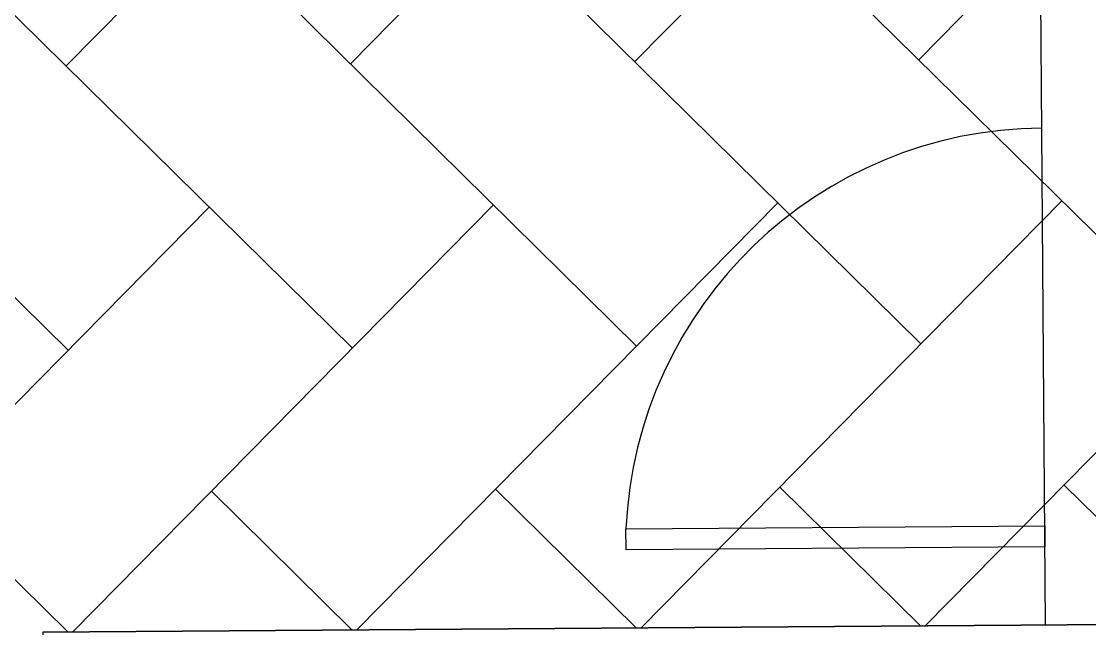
# Model space of a CAD drawing. Header units: feet. Extents: x 919634 to 928945, y 707022 to 708026.
# Drawn here: x 921008.49 to 921015.3, y 707480.95 to 707484.82 of the extents above; entities that cross this region are included whole.
import ezdxf

# ---------------------------------------------------------------- set-up
doc = ezdxf.new("R2010")
doc.units = ezdxf.units.FT
doc.header["$LTSCALE"] = 20
doc.header["$MEASUREMENT"] = 0
for name, color, linetype in [('-u-site-xref', 7, 'Continuous'), ('Site Plan$0$-u-site-bldg_interior', 252, 'Continuous'), ('Site Plan$0$-u-site-fence', 4, 'Site Plan$0$FENCELINE1'), ('Site Plan$0$A-DOOR-EXT_WINDOWS', 253, 'Continuous'), ('Site Plan$0$SP-LOT PAVERS', 254, 'Continuous')]:
    doc.layers.add(name, color=color, linetype=linetype)
doc.layers.add('SP-BUILDING-FOOTPRINT', color=1, linetype='Continuous', lineweight=25)
doc.layers.get('-u-site-xref').off()
doc.linetypes.add('Site Plan$0$FENCELINE1', pattern='A,0.25,-0.1,[133,ltypeshp.shx,S=0.1,R=0,X=-0.1,Y=0],-0.1,1', length=1.45)

# ---------------------------------------------------------------- blocks, each defined once
blk = doc.blocks.new('Site Plan$0$A$C05C92244')
at = {"layer": 'Site Plan$0$A-DOOR-EXT_WINDOWS'}
blk.add_lwpolyline([(32.00389335552609, 32.04769828175449), (32.00389335552609, 0.04381521808500111), (30.40369920234298, 0.04381521808500111), (30.40369920234298, 32.04769828175449)], close=True, dxfattribs=at)
blk.add_arc((32.07979910527501, 32.07980389018303), 32.07980487913881, 180.0573418751565, 267.0050566959838, dxfattribs=at)
blk = doc.blocks.new('Site Plan')
at = {"layer": 'Site Plan$0$SP-LOT PAVERS'}
h = blk.add_hatch(dxfattribs=at)
h.set_pattern_fill('AR-HBONE', color=256, scale=0.32, angle=-89.58178215075662)
h.set_pattern_definition([(315.4182178492434, (0, 0), (1.810145136983853, 0.01321298806884015), [3.84, -1.28]), (45.41821784924338, (0.9116790626081567, -0.8984660745381309), (1.810145136983853, 0.01321298806884), [3.84, -1.28])])
h.paths.add_polyline_path([(921008.6064665938, 707489.9292559138), (920988.6070212227, 707489.7863343712), (920988.7427855937, 707470.7822625514), (921008.7029248289, 707470.9296821789), (921008.6314654875, 707480.9292047544), (921028.8810500671, 707481.0739805634), (921028.8048250768, 707491.7403748712), (921023.4715270335, 707491.7021062471), (921023.5191666712, 707485.0357471061), (921008.6421967106, 707484.9294321828)])
at = {"layer": 'Site Plan$0$-u-site-bldg_interior'}
blk.add_line((921008.6314656042, 707480.9292047552, -4.494994332521515e-06), (921025.2742836674, 707481.0481389151, -4.494913558173348e-06), dxfattribs=at)
at = {"layer": 'Site Plan$0$-u-site-fence', "ltscale": 0.15}
blk.add_line((921015.0161509394, 707480.9723446739, -4.494963341035433e-06), (921014.9375444817, 707491.9719849424, -4.494963341035399e-06), dxfattribs=at)
at = {"layer": 'Site Plan$0$-u-site-fence', "xscale": 0.08333333333333334, "yscale": 0.08333333333333334, "zscale": 0.08333333333333334, "rotation": 270.4094444446222}
blk.add_blockref('Site Plan$0$A$C05C92244', (921012.3229456223, 707484.1202223777, -4.494976302411274e-06), dxfattribs=at)

msp = doc.modelspace()

# ---------------------------------------------------------------- block references
at = {"layer": '-u-site-xref'}
msp.add_blockref('Site Plan', (0, 0), dxfattribs=at)

# ---------------------------------------------------------------- next in the draw order: linework, layer by layer
at = {"layer": 'SP-BUILDING-FOOTPRINT', "elevation": -4.494696469652872e-06}
msp.add_lwpolyline([(921020.8541092675, 707503.0169817066), (921020.9351918348, 707491.6839386269), (921028.8048255522, 707491.7403083511), (921028.8810505437, 707481.0739138641), (921008.6314654875, 707480.9292047544), (921008.7124550686, 707469.5960867897), (921021.0848359901, 707469.68450323), (921021.1556494451, 707459.0180702499), (921000.9115780996, 707458.8734005428), (921001.0687921395, 707436.8739626189), (921021.3182746177, 707437.0187273786), (921021.3944996052, 707426.352333442), (921009.0221192058, 707426.2638602491), (921009.1031087869, 707414.9307422863), (921029.3525917305, 707415.0754506652), (921029.4286389652, 707404.4090549125), (921021.5592831258, 707404.3529495555), (921021.640272177, 707393.0199057315)], dxfattribs=at)

doc.saveas('drawing.dxf')
